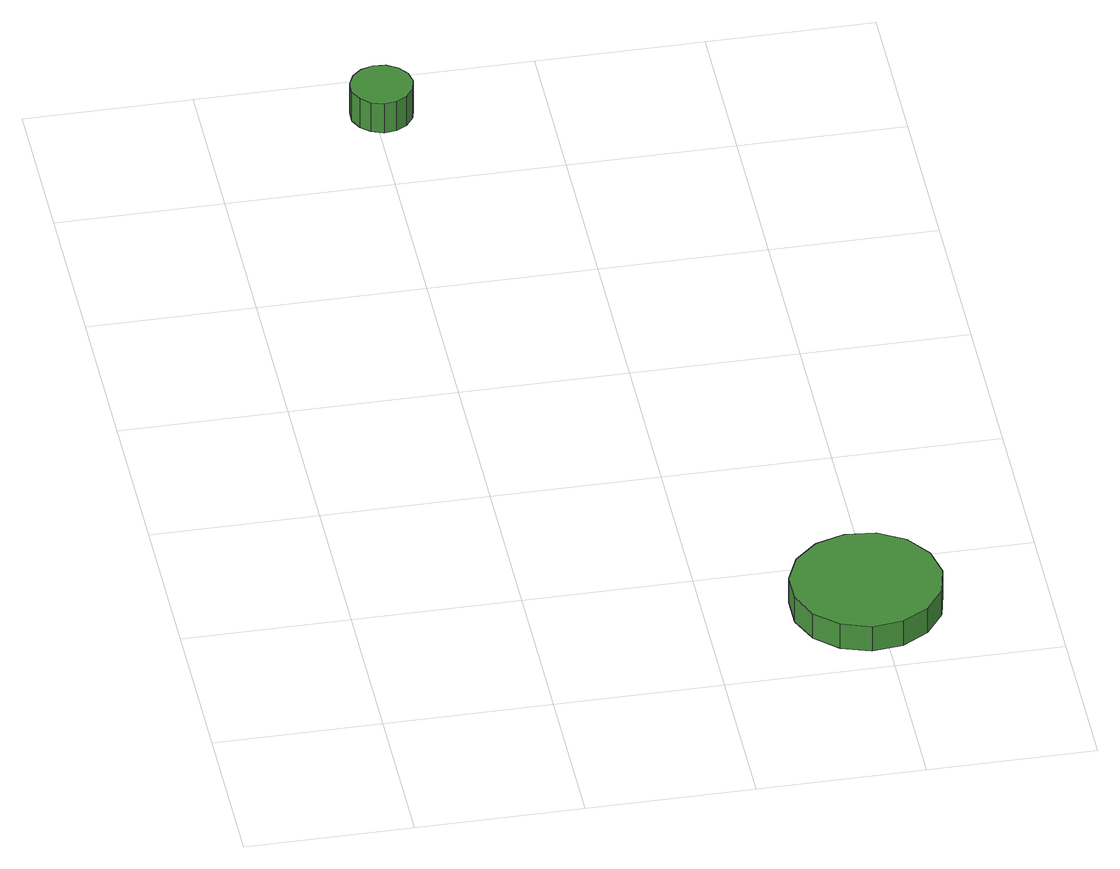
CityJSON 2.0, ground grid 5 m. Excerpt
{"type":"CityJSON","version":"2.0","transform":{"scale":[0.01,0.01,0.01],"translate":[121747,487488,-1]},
"CityObjects":{
"tree1":{"type":"SolitaryVegetationObject","attributes":{"function":"something"}},
"tree2":{"type":"SolitaryVegetationObject","attributes":{"function":"something"},"geometry":[{"type":"MultiSurface","lod":"1","boundaries":[[[0,1,2,3,4,5,6,7,8,9,10,11,12,13,14]],[[15,16,17,18,19,20,21,22,23,24,25,26,27,28,29]],[[0,29,28,1]],[[1,28,27,2]],[[2,27,26,3]],[[3,26,25,4]],[[4,25,24,5]],[[5,24,23,6]],[[6,23,22,7]],[[7,22,21,8]],[[8,21,20,9]],[[9,20,19,10]],[[10,19,18,11]],[[11,18,17,12]],[[12,17,16,13]],[[13,16,15,14]],[[14,15,29,0]]]}]},
"tree3":{"type":"SolitaryVegetationObject","attributes":{"function":"something"},"geometry":[{"type":"MultiSurface","lod":"1","boundaries":[[[30,31,32,33,34,35,36,37,38,39,40,41,42,43,44]],[[45,46,47,48,49,50,51,52,53,54,55,56,57,58,59]],[[30,59,58,31]],[[31,58,57,32]],[[32,57,56,33]],[[33,56,55,34]],[[34,55,54,35]],[[35,54,53,36]],[[36,53,52,37]],[[37,52,51,38]],[[38,51,50,39]],[[39,50,49,40]],[[40,49,48,41]],[[41,48,47,42]],[[42,47,46,43]],[[43,46,45,44]],[[44,45,59,30]]]}]}
},
"vertices":[
[614,2836,176],[606,2873,176],[583,2904,176],[550,2923,176],[512,2927,176],[475,2915,176],[447,2890,176],[431,2855,176],[431,2816,176],[447,2781,176],[475,2756,176],[512,2744,176],[550,2748,176],[583,2767,176],[606,2798,176],[606,2798,71],[583,2767,71],[550,2748,71],[512,2744,71],[475,2756,71],[447,2781,71],[431,2816,71],[431,2855,71],[447,2890,71],[475,2915,71],[512,2927,71],[550,2923,71],[583,2904,71],[606,2873,71],[614,2836,71],
[1695,303,158],[1675,394,158],[1621,469,158],[1540,516,158],[1448,525,158],[1360,497,158],[1291,435,158],[1253,350,158],[1253,257,158],[1291,172,158],[1360,110,158],[1448,81,158],[1540,91,158],[1621,137,158],[1675,212,158],[1675,212,70],[1621,137,70],[1540,91,70],[1448,81,70],[1360,110,70],[1291,172,70],[1253,257,70],[1253,350,70],[1291,435,70],[1360,497,70],[1448,525,70],[1540,516,70],[1621,469,70],[1675,394,70],[1695,303,70]
]}
